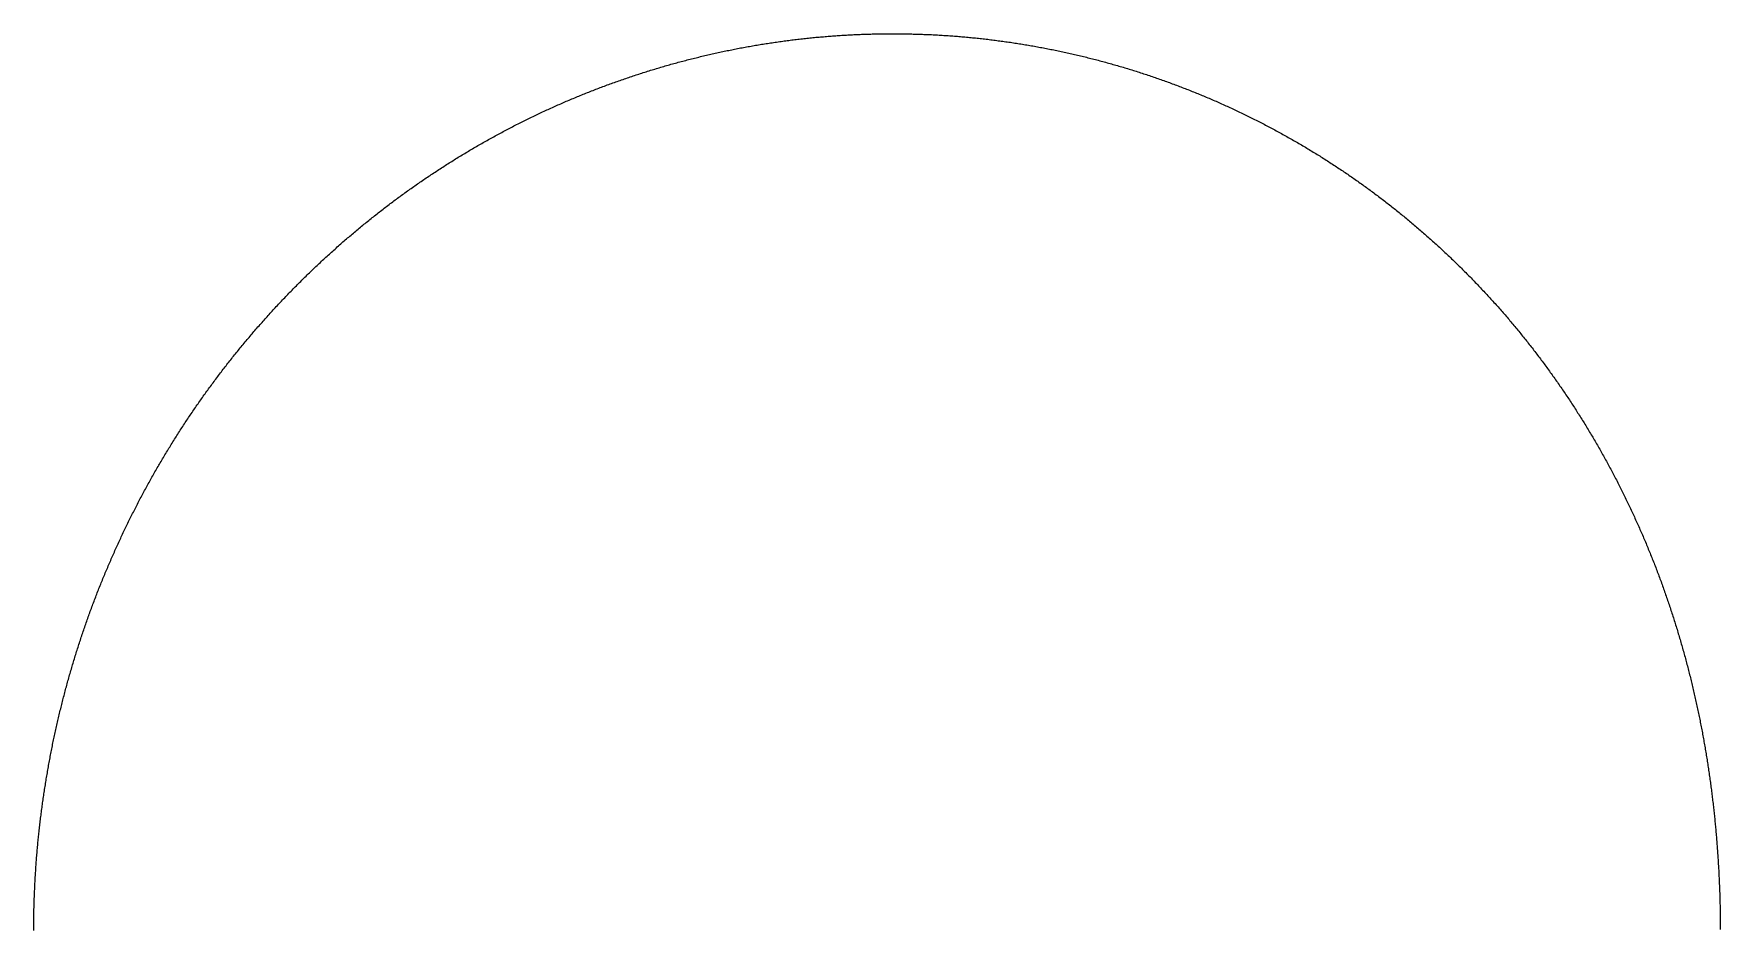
# Model space of a CAD drawing. Header units: metres. Extents: x -294 to 245, y -286 to 287.
# Drawn here: x -294 to 245, y 0 to 287 of the extents above; entities that cross this region are included whole.
import ezdxf

# ---------------------------------------------------------------- set-up
doc = ezdxf.new("R2010")
doc.units = ezdxf.units.M

msp = doc.modelspace()

# ---------------------------------------------------------------- linework, layer by layer
msp.add_lwpolyline([(-294.09, 0.09), (-294.09, 0.58), (-294.09, 1.07), (-294.09, 1.55), (-294.08, 2.04), (-294.08, 2.53), (-294.08, 3.01), (-294.07, 3.5), (-294.06, 3.99), (-294.06, 4.47), (-294.05, 4.96), (-294.04, 5.45), (-294.03, 5.93), (-294.02, 6.42), (-294.01, 6.91), (-294, 7.39), (-293.99, 7.88), (-293.97, 8.37), (-293.96, 8.85), (-293.94, 9.34), (-293.93, 9.83), (-293.91, 10.31), (-293.89, 10.8), (-293.88, 11.29), (-293.86, 11.77), (-293.84, 12.26), (-293.82, 12.74), (-293.79, 13.23), (-293.77, 13.72), (-293.75, 14.2), (-293.72, 14.69), (-293.7, 15.18), (-293.67, 15.66), (-293.65, 16.15), (-293.62, 16.63), (-293.59, 17.12), (-293.56, 17.61), (-293.53, 18.09), (-293.5, 18.58), (-293.47, 19.06), (-293.44, 19.55), (-293.41, 20.03), (-293.37, 20.52), (-293.34, 21), (-293.3, 21.49), (-293.27, 21.98), (-293.23, 22.46), (-293.19, 22.95), (-293.16, 23.43), (-293.12, 23.92), (-293.08, 24.4), (-293.04, 24.89), (-292.99, 25.37), (-292.95, 25.86), (-292.91, 26.34), (-292.87, 26.83), (-292.82, 27.31), (-292.77, 27.8), (-292.73, 28.28), (-292.68, 28.76), (-292.63, 29.25), (-292.58, 29.73), (-292.53, 30.22), (-292.48, 30.7), (-292.43, 31.19), (-292.38, 31.67), (-292.33, 32.15), (-292.27, 32.64), (-292.22, 33.12), (-292.16, 33.6), (-292.11, 34.09), (-292.05, 34.57), (-291.99, 35.05), (-291.94, 35.54), (-291.88, 36.02), (-291.82, 36.5), (-291.76, 36.99), (-291.69, 37.47), (-291.63, 37.95), (-291.57, 38.43), (-291.5, 38.92), (-291.44, 39.4), (-291.37, 39.88), (-291.31, 40.36), (-291.24, 40.85), (-291.17, 41.33), (-291.1, 41.81), (-291.03, 42.29), (-290.96, 42.77), (-290.89, 43.25), (-290.82, 43.74), (-290.75, 44.22), (-290.68, 44.7), (-290.6, 45.18), (-290.53, 45.66), (-290.45, 46.14), (-290.38, 46.62), (-290.3, 47.1), (-290.22, 47.58), (-290.15, 48.06), (-290.07, 48.54), (-289.99, 49.02), (-289.91, 49.5), (-289.82, 49.98), (-289.74, 50.46), (-289.66, 50.94), (-289.58, 51.42), (-289.49, 51.9), (-289.41, 52.38), (-289.32, 52.86), (-289.23, 53.34), (-289.15, 53.82), (-289.06, 54.3), (-288.97, 54.77), (-288.88, 55.25), (-288.79, 55.73), (-288.7, 56.21), (-288.61, 56.69), (-288.51, 57.17), (-288.42, 57.64), (-288.32, 58.12), (-288.23, 58.6), (-288.13, 59.07), (-288.04, 59.55), (-287.94, 60.03), (-287.84, 60.51), (-287.74, 60.98), (-287.64, 61.46), (-287.54, 61.93), (-287.44, 62.41), (-287.34, 62.89), (-287.23, 63.36), (-287.13, 63.84), (-287.03, 64.31), (-286.92, 64.79), (-286.81, 65.26), (-286.71, 65.74), (-286.6, 66.21), (-286.49, 66.69), (-286.38, 67.16), (-286.27, 67.64), (-286.16, 68.11), (-286.05, 68.58), (-285.94, 69.06), (-285.82, 69.53), (-285.71, 70), (-285.6, 70.48), (-285.48, 70.95), (-285.36, 71.42), (-285.25, 71.89), (-285.13, 72.37), (-285.01, 72.84), (-284.89, 73.31), (-284.77, 73.78), (-284.65, 74.25), (-284.53, 74.72), (-284.41, 75.2), (-284.28, 75.67), (-284.16, 76.14), (-284.04, 76.61), (-283.91, 77.08), (-283.78, 77.55), (-283.66, 78.02), (-283.53, 78.49), (-283.4, 78.96), (-283.27, 79.43), (-283.14, 79.9), (-283.01, 80.36), (-282.88, 80.83), (-282.75, 81.3), (-282.61, 81.77), (-282.48, 82.24), (-282.34, 82.7), (-282.21, 83.17), (-282.07, 83.64), (-281.94, 84.11), (-281.8, 84.57), (-281.66, 85.04), (-281.52, 85.51), (-281.38, 85.97), (-281.24, 86.44), (-281.1, 86.9), (-280.95, 87.37), (-280.81, 87.83), (-280.67, 88.3), (-280.52, 88.76), (-280.38, 89.23), (-280.23, 89.69), (-280.08, 90.16), (-279.94, 90.62), (-279.79, 91.08), (-279.64, 91.55), (-279.49, 92.01), (-279.34, 92.47), (-279.19, 92.94), (-279.03, 93.4), (-278.88, 93.86), (-278.73, 94.32), (-278.57, 94.78), (-278.42, 95.24), (-278.26, 95.71), (-278.1, 96.17), (-277.95, 96.63), (-277.79, 97.09), (-277.63, 97.55), (-277.47, 98.01), (-277.31, 98.47), (-277.15, 98.92), (-276.98, 99.38), (-276.82, 99.84), (-276.66, 100.3), (-276.49, 100.76), (-276.33, 101.22), (-276.16, 101.67), (-276, 102.13), (-275.83, 102.59), (-275.66, 103.04), (-275.49, 103.5), (-275.32, 103.96), (-275.15, 104.41), (-274.98, 104.87), (-274.81, 105.32), (-274.63, 105.78), (-274.46, 106.23), (-274.29, 106.69), (-274.11, 107.14), (-273.94, 107.6), (-273.76, 108.05), (-273.58, 108.5), (-273.4, 108.96), (-273.23, 109.41), (-273.05, 109.86), (-272.87, 110.31), (-272.68, 110.77), (-272.5, 111.22), (-272.32, 111.67), (-272.14, 112.12), (-271.95, 112.57), (-271.77, 113.02), (-271.58, 113.47), (-271.4, 113.92), (-271.21, 114.37), (-271.02, 114.82), (-270.83, 115.27), (-270.64, 115.72), (-270.45, 116.16), (-270.26, 116.61), (-270.07, 117.06), (-269.88, 117.51), (-269.69, 117.95), (-269.49, 118.4), (-269.3, 118.85), (-269.1, 119.29), (-268.91, 119.74), (-268.71, 120.18), (-268.51, 120.63), (-268.32, 121.07), (-268.12, 121.52), (-267.92, 121.96), (-267.72, 122.4), (-267.52, 122.85), (-267.31, 123.29), (-267.11, 123.73), (-266.91, 124.17), (-266.7, 124.62), (-266.5, 125.06), (-266.29, 125.5), (-266.09, 125.94), (-265.88, 126.38), (-265.67, 126.82), (-265.47, 127.26), (-265.26, 127.7), (-265.05, 128.14), (-264.84, 128.58), (-264.62, 129.02), (-264.41, 129.45), (-264.2, 129.89), (-263.99, 130.33), (-263.77, 130.77), (-263.56, 131.2), (-263.34, 131.64), (-263.12, 132.07), (-262.91, 132.51), (-262.69, 132.95), (-262.47, 133.38), (-262.25, 133.81), (-262.03, 134.25), (-261.81, 134.68), (-261.59, 135.12), (-261.36, 135.55), (-261.14, 135.98), (-260.92, 136.41), (-260.69, 136.85), (-260.47, 137.28), (-260.24, 137.71), (-260.02, 138.14), (-259.79, 138.57), (-259.56, 139), (-259.33, 139.43), (-259.1, 139.86), (-258.87, 140.29), (-258.64, 140.71), (-258.41, 141.14), (-258.18, 141.57), (-257.94, 142), (-257.71, 142.42), (-257.48, 142.85), (-257.24, 143.28), (-257, 143.7), (-256.77, 144.13), (-256.53, 144.55), (-256.29, 144.98), (-256.05, 145.4), (-255.81, 145.83), (-255.57, 146.25), (-255.33, 146.67), (-255.09, 147.09), (-254.85, 147.52), (-254.6, 147.94), (-254.36, 148.36), (-254.12, 148.78), (-253.87, 149.2), (-253.63, 149.62), (-253.38, 150.04), (-253.13, 150.46), (-252.88, 150.88), (-252.63, 151.3), (-252.39, 151.71), (-252.14, 152.13), (-251.88, 152.55), (-251.63, 152.97), (-251.38, 153.38), (-251.13, 153.8), (-250.87, 154.21), (-250.62, 154.63), (-250.36, 155.04), (-250.11, 155.46), (-249.85, 155.87), (-249.6, 156.28), (-249.34, 156.7), (-249.08, 157.11), (-248.82, 157.52), (-248.56, 157.93), (-248.3, 158.34), (-248.04, 158.75), (-247.78, 159.16), (-247.51, 159.57), (-247.25, 159.98), (-246.99, 160.39), (-246.72, 160.8), (-246.46, 161.21), (-246.19, 161.62), (-245.92, 162.02), (-245.66, 162.43), (-245.39, 162.84), (-245.12, 163.24), (-244.85, 163.65), (-244.58, 164.05), (-244.31, 164.46), (-244.04, 164.86), (-243.76, 165.26), (-243.49, 165.67), (-243.22, 166.07), (-242.94, 166.47), (-242.67, 166.87), (-242.39, 167.27), (-242.12, 167.67), (-241.84, 168.07), (-241.56, 168.47), (-241.28, 168.87), (-241, 169.27), (-240.72, 169.67), (-240.44, 170.07), (-240.16, 170.46), (-239.88, 170.86), (-239.6, 171.26), (-239.31, 171.65), (-239.03, 172.05), (-238.75, 172.44), (-238.46, 172.84), (-238.18, 173.23), (-237.89, 173.63), (-237.6, 174.02), (-237.31, 174.41), (-237.03, 174.8), (-236.74, 175.19), (-236.45, 175.59), (-236.16, 175.98), (-235.86, 176.37), (-235.57, 176.76), (-235.28, 177.14), (-234.99, 177.53), (-234.69, 177.92), (-234.4, 178.31), (-234.1, 178.7), (-233.81, 179.08), (-233.51, 179.47), (-233.21, 179.85), (-232.92, 180.24), (-232.62, 180.62), (-232.32, 181.01), (-232.02, 181.39), (-231.72, 181.77), (-231.42, 182.16), (-231.11, 182.54), (-230.81, 182.92), (-230.51, 183.3), (-230.21, 183.68), (-229.9, 184.06), (-229.6, 184.44), (-229.29, 184.82), (-228.98, 185.2), (-228.68, 185.57), (-228.37, 185.95), (-228.06, 186.33), (-227.75, 186.7), (-227.44, 187.08), (-227.13, 187.45), (-226.82, 187.83), (-226.51, 188.2), (-226.2, 188.58), (-225.89, 188.95), (-225.57, 189.32), (-225.26, 189.69), (-224.94, 190.07), (-224.63, 190.44), (-224.31, 190.81), (-224, 191.18), (-223.68, 191.55), (-223.36, 191.91), (-223.04, 192.28), (-222.72, 192.65), (-222.4, 193.02), (-222.08, 193.38), (-221.76, 193.75), (-221.44, 194.11), (-221.12, 194.48), (-220.8, 194.84), (-220.47, 195.21), (-220.15, 195.57), (-219.82, 195.93), (-219.5, 196.29), (-219.17, 196.66), (-218.85, 197.02), (-218.52, 197.38), (-218.19, 197.74), (-217.86, 198.1), (-217.53, 198.45), (-217.2, 198.81), (-216.87, 199.17), (-216.54, 199.53), (-216.21, 199.88), (-215.88, 200.24), (-215.55, 200.59), (-215.21, 200.95), (-214.88, 201.3), (-214.54, 201.66), (-214.21, 202.01), (-213.87, 202.36), (-213.54, 202.71), (-213.2, 203.06), (-212.86, 203.42), (-212.52, 203.77), (-212.19, 204.11), (-211.85, 204.46), (-211.51, 204.81), (-211.17, 205.16), (-210.82, 205.51), (-210.48, 205.85), (-210.14, 206.2), (-209.8, 206.54), (-209.45, 206.89), (-209.11, 207.23), (-208.76, 207.58), (-208.42, 207.92), (-208.07, 208.26), (-207.73, 208.6), (-207.38, 208.94), (-207.03, 209.28), (-206.68, 209.62), (-206.33, 209.96), (-205.98, 210.3), (-205.63, 210.64), (-205.28, 210.98), (-204.93, 211.31), (-204.58, 211.65), (-204.23, 211.99), (-203.87, 212.32), (-203.52, 212.66), (-203.17, 212.99), (-202.81, 213.32), (-202.46, 213.65), (-202.1, 213.99), (-201.74, 214.32), (-201.39, 214.65), (-201.03, 214.98), (-200.67, 215.31), (-200.31, 215.64), (-199.95, 215.97), (-199.59, 216.29), (-199.23, 216.62), (-198.87, 216.95), (-198.51, 217.27), (-198.15, 217.6), (-197.78, 217.92), (-197.42, 218.24), (-197.06, 218.57), (-196.69, 218.89), (-196.33, 219.21), (-195.96, 219.53), (-195.59, 219.85), (-195.23, 220.17), (-194.86, 220.49), (-194.49, 220.81), (-194.12, 221.13), (-193.75, 221.45), (-193.39, 221.76), (-193.01, 222.08), (-192.64, 222.4), (-192.27, 222.71), (-191.9, 223.02), (-191.53, 223.34), (-191.16, 223.65), (-190.78, 223.96), (-190.41, 224.27), (-190.03, 224.58), (-189.66, 224.89), (-189.28, 225.2), (-188.91, 225.51), (-188.53, 225.82), (-188.15, 226.13), (-187.77, 226.44), (-187.4, 226.74), (-187.02, 227.05), (-186.64, 227.35), (-186.26, 227.66), (-185.88, 227.96), (-185.5, 228.26), (-185.12, 228.57), (-184.73, 228.87), (-184.35, 229.17), (-183.97, 229.47), (-183.58, 229.77), (-183.2, 230.07), (-182.82, 230.36), (-182.43, 230.66), (-182.04, 230.96), (-181.66, 231.25), (-181.27, 231.55), (-180.88, 231.85), (-180.5, 232.14), (-180.11, 232.43), (-179.72, 232.73), (-179.33, 233.02), (-178.94, 233.31), (-178.55, 233.6), (-178.16, 233.89), (-177.77, 234.18), (-177.37, 234.47), (-176.98, 234.75), (-176.59, 235.04), (-176.2, 235.33), (-175.8, 235.61), (-175.41, 235.9), (-175.01, 236.18), (-174.62, 236.47), (-174.22, 236.75), (-173.82, 237.03), (-173.43, 237.31), (-173.03, 237.59), (-172.63, 237.87), (-172.23, 238.15), (-171.83, 238.43), (-171.43, 238.71), (-171.03, 238.99), (-170.63, 239.26), (-170.23, 239.54), (-169.83, 239.82), (-169.43, 240.09), (-169.03, 240.36), (-168.62, 240.64), (-168.22, 240.91), (-167.82, 241.18), (-167.41, 241.45), (-167.01, 241.72), (-166.6, 241.99), (-166.2, 242.26), (-165.79, 242.53), (-165.38, 242.8), (-164.98, 243.06), (-164.57, 243.33), (-164.16, 243.59), (-163.75, 243.86), (-163.34, 244.12), (-162.93, 244.38), (-162.52, 244.65), (-162.11, 244.91), (-161.7, 245.17), (-161.29, 245.43), (-160.88, 245.69), (-160.47, 245.95), (-160.05, 246.2), (-159.64, 246.46), (-159.23, 246.72), (-158.81, 246.97), (-158.4, 247.23), (-157.98, 247.48), (-157.57, 247.73), (-157.15, 247.99), (-156.73, 248.24), (-156.32, 248.49), (-155.9, 248.74), (-155.48, 248.99), (-155.06, 249.24), (-154.64, 249.49), (-154.23, 249.73), (-153.81, 249.98), (-153.39, 250.23), (-152.97, 250.47), (-152.54, 250.72), (-152.12, 250.96), (-151.7, 251.2), (-151.28, 251.44), (-150.86, 251.69), (-150.43, 251.93), (-150.01, 252.17), (-149.59, 252.41), (-149.16, 252.64), (-148.74, 252.88), (-148.31, 253.12), (-147.89, 253.35), (-147.46, 253.59), (-147.03, 253.82), (-146.61, 254.06), (-146.18, 254.29), (-145.75, 254.52), (-145.32, 254.75), (-144.89, 254.98), (-144.47, 255.21), (-144.04, 255.44), (-143.61, 255.67), (-143.18, 255.9), (-142.74, 256.13), (-142.31, 256.35), (-141.88, 256.58), (-141.45, 256.8), (-141.02, 257.02), (-140.59, 257.25), (-140.15, 257.47), (-139.72, 257.69), (-139.28, 257.91), (-138.85, 258.13), (-138.42, 258.35), (-137.98, 258.57), (-137.55, 258.78), (-137.11, 259), (-136.67, 259.22), (-136.24, 259.43), (-135.8, 259.65), (-135.36, 259.86), (-134.92, 260.07), (-134.49, 260.28), (-134.05, 260.49), (-133.61, 260.7), (-133.17, 260.91), (-132.73, 261.12), (-132.29, 261.33), (-131.85, 261.54), (-131.41, 261.74), (-130.97, 261.95), (-130.52, 262.15), (-130.08, 262.36), (-129.64, 262.56), (-129.2, 262.76), (-128.75, 262.97), (-128.31, 263.17), (-127.87, 263.37), (-127.42, 263.56), (-126.98, 263.76), (-126.53, 263.96), (-126.09, 264.16), (-125.64, 264.35), (-125.2, 264.55), (-124.75, 264.74), (-124.3, 264.94), (-123.86, 265.13), (-123.41, 265.32), (-122.96, 265.51), (-122.51, 265.7), (-122.07, 265.89), (-121.62, 266.08), (-121.17, 266.27), (-120.72, 266.45), (-120.27, 266.64), (-119.82, 266.82), (-119.37, 267.01), (-118.92, 267.19), (-118.47, 267.38), (-118.02, 267.56), (-117.56, 267.74), (-117.11, 267.92), (-116.66, 268.1), (-116.21, 268.28), (-115.75, 268.46), (-115.3, 268.63), (-114.85, 268.81), (-114.39, 268.98), (-113.94, 269.16), (-113.48, 269.33), (-113.03, 269.51), (-112.57, 269.68), (-112.12, 269.85), (-111.66, 270.02), (-111.21, 270.19), (-110.75, 270.36), (-110.29, 270.53), (-109.84, 270.69), (-109.38, 270.86), (-108.92, 271.03), (-108.46, 271.19), (-108, 271.36), (-107.55, 271.52), (-107.09, 271.68), (-106.63, 271.84), (-106.17, 272), (-105.71, 272.16), (-105.25, 272.32), (-104.79, 272.48), (-104.33, 272.64), (-103.87, 272.79), (-103.41, 272.95), (-102.94, 273.1), (-102.48, 273.26), (-102.02, 273.41), (-101.56, 273.56), (-101.09, 273.71), (-100.63, 273.86), (-100.17, 274.01), (-99.71, 274.16), (-99.24, 274.31), (-98.78, 274.46), (-98.31, 274.6), (-97.85, 274.75), (-97.38, 274.89), (-96.92, 275.04), (-96.45, 275.18), (-95.99, 275.32), (-95.52, 275.46), (-95.06, 275.6), (-94.59, 275.74), (-94.12, 275.88), (-93.66, 276.02), (-93.19, 276.16), (-92.72, 276.29), (-92.26, 276.43), (-91.79, 276.56), (-91.32, 276.69), (-90.85, 276.83), (-90.38, 276.96), (-89.91, 277.09), (-89.44, 277.22), (-88.98, 277.35), (-88.51, 277.48), (-88.04, 277.61), (-87.57, 277.73), (-87.1, 277.86), (-86.63, 277.98), (-86.16, 278.11), (-85.68, 278.23), (-85.21, 278.35), (-84.74, 278.47), (-84.27, 278.59), (-83.8, 278.71), (-83.33, 278.83), (-82.85, 278.95), (-82.38, 279.07), (-81.91, 279.18), (-81.44, 279.3), (-80.96, 279.41), (-80.49, 279.53), (-80.02, 279.64), (-79.54, 279.75), (-79.07, 279.86), (-78.6, 279.97), (-78.12, 280.08), (-77.65, 280.19), (-77.17, 280.3), (-76.7, 280.41), (-76.22, 280.51), (-75.75, 280.62), (-75.27, 280.72), (-74.8, 280.82), (-74.32, 280.93), (-73.84, 281.03), (-73.37, 281.13), (-72.89, 281.23), (-72.41, 281.33), (-71.94, 281.42), (-71.46, 281.52), (-70.98, 281.62), (-70.51, 281.71), (-70.03, 281.81), (-69.55, 281.9), (-69.07, 281.99), (-68.6, 282.09), (-68.12, 282.18), (-67.64, 282.27), (-67.16, 282.36), (-66.68, 282.44), (-66.2, 282.53), (-65.72, 282.62), (-65.25, 282.7), (-64.77, 282.79), (-64.29, 282.87), (-63.81, 282.95), (-63.33, 283.04), (-62.85, 283.12), (-62.37, 283.2), (-61.89, 283.28), (-61.41, 283.36), (-60.93, 283.43), (-60.45, 283.51), (-59.96, 283.59), (-59.48, 283.66), (-59, 283.73), (-58.52, 283.81), (-58.04, 283.88), (-57.56, 283.95), (-57.08, 284.02), (-56.6, 284.09), (-56.11, 284.16), (-55.63, 284.23), (-55.15, 284.29), (-54.67, 284.36), (-54.18, 284.43), (-53.7, 284.49), (-53.22, 284.55), (-52.74, 284.62), (-52.25, 284.68), (-51.77, 284.74), (-51.29, 284.8), (-50.81, 284.86), (-50.32, 284.91), (-49.84, 284.97), (-49.36, 285.03), (-48.87, 285.08), (-48.39, 285.14), (-47.9, 285.19), (-47.42, 285.24), (-46.94, 285.29), (-46.45, 285.35), (-45.97, 285.4), (-45.48, 285.44), (-45, 285.49), (-44.52, 285.54), (-44.03, 285.59), (-43.55, 285.63), (-43.06, 285.67), (-42.58, 285.72), (-42.09, 285.76), (-41.61, 285.8), (-41.12, 285.84), (-40.64, 285.88), (-40.15, 285.92), (-39.67, 285.96), (-39.18, 286), (-38.7, 286.03), (-38.21, 286.07), (-37.72, 286.1), (-37.24, 286.14), (-36.75, 286.17), (-36.27, 286.2), (-35.78, 286.23), (-35.3, 286.26), (-34.81, 286.29), (-34.32, 286.32), (-33.84, 286.35), (-33.35, 286.37), (-32.87, 286.4), (-32.38, 286.42), (-31.89, 286.45), (-31.41, 286.47), (-30.92, 286.49), (-30.44, 286.51), (-29.95, 286.53), (-29.46, 286.55), (-28.98, 286.57), (-28.49, 286.59), (-28, 286.6), (-27.52, 286.62), (-27.03, 286.63), (-26.54, 286.65), (-26.06, 286.66), (-25.57, 286.67), (-25.08, 286.68), (-24.6, 286.69), (-24.11, 286.7), (-23.62, 286.71), (-23.14, 286.71), (-22.65, 286.72), (-22.16, 286.73), (-21.68, 286.73), (-21.19, 286.73), (-20.7, 286.74), (-20.22, 286.74), (-19.73, 286.74), (-19.24, 286.74), (-18.76, 286.74), (-18.27, 286.74), (-17.78, 286.73), (-17.3, 286.73), (-16.81, 286.72), (-16.32, 286.72), (-15.84, 286.71), (-15.35, 286.7), (-14.86, 286.7), (-14.38, 286.69), (-13.89, 286.68), (-13.4, 286.67), (-12.92, 286.65), (-12.43, 286.64), (-11.94, 286.63), (-11.46, 286.61), (-10.97, 286.6), (-10.49, 286.58), (-10, 286.56), (-9.51, 286.54), (-9.03, 286.53), (-8.54, 286.5), (-8.05, 286.48), (-7.57, 286.46), (-7.08, 286.44), (-6.6, 286.42), (-6.11, 286.39), (-5.62, 286.36), (-5.14, 286.34), (-4.65, 286.31), (-4.17, 286.28), (-3.68, 286.25), (-3.19, 286.22), (-2.71, 286.19), (-2.22, 286.16), (-1.74, 286.13), (-1.25, 286.09), (-0.77, 286.06), (-0.28, 286.02), (0.2, 285.98), (0.69, 285.95), (1.18, 285.91), (1.66, 285.87), (2.15, 285.83), (2.63, 285.79), (3.12, 285.75), (3.6, 285.7), (4.08, 285.66), (4.57, 285.61), (5.05, 285.57), (5.54, 285.52), (6.02, 285.47), (6.51, 285.42), (6.99, 285.38), (7.48, 285.32), (7.96, 285.27), (8.44, 285.22), (8.93, 285.17), (9.41, 285.11), (9.89, 285.06), (10.38, 285), (10.86, 284.95), (11.34, 284.89), (11.83, 284.83), (12.31, 284.77), (12.79, 284.71), (13.28, 284.65), (13.76, 284.59), (14.24, 284.52), (14.72, 284.46), (15.21, 284.4), (15.69, 284.33), (16.17, 284.26), (16.65, 284.19), (17.13, 284.13), (17.62, 284.06), (18.1, 283.99), (18.58, 283.92), (19.06, 283.84), (19.54, 283.77), (20.02, 283.7), (20.5, 283.62), (20.99, 283.55), (21.47, 283.47), (21.95, 283.39), (22.43, 283.31), (22.91, 283.23), (23.39, 283.15), (23.87, 283.07), (24.35, 282.99), (24.83, 282.91), (25.31, 282.82), (25.78, 282.74), (26.26, 282.65), (26.74, 282.57), (27.22, 282.48), (27.7, 282.39), (28.18, 282.3), (28.66, 282.21), (29.13, 282.12), (29.61, 282.03), (30.09, 281.93), (30.57, 281.84), (31.05, 281.74), (31.52, 281.65), (32, 281.55), (32.48, 281.45), (32.95, 281.36), (33.43, 281.26), (33.91, 281.16), (34.38, 281.06), (34.86, 280.95), (35.33, 280.85), (35.81, 280.75), (36.28, 280.64), (36.76, 280.54), (37.23, 280.43), (37.71, 280.32), (38.18, 280.21), (38.66, 280.11), (39.13, 280), (39.61, 279.88), (40.08, 279.77), (40.55, 279.66), (41.03, 279.55), (41.5, 279.43), (41.97, 279.32), (42.44, 279.2), (42.92, 279.08), (43.39, 278.96), (43.86, 278.85), (44.33, 278.73), (44.8, 278.61), (45.28, 278.48), (45.75, 278.36), (46.22, 278.24), (46.69, 278.11), (47.16, 277.99), (47.63, 277.86), (48.1, 277.73), (48.57, 277.61), (49.04, 277.48), (49.51, 277.35), (49.98, 277.22), (50.44, 277.09), (50.91, 276.95), (51.38, 276.82), (51.85, 276.69), (52.32, 276.55), (52.78, 276.42), (53.25, 276.28), (53.72, 276.14), (54.18, 276), (54.65, 275.86), (55.12, 275.72), (55.58, 275.58), (56.05, 275.44), (56.51, 275.3), (56.98, 275.15), (57.44, 275.01), (57.91, 274.86), (58.37, 274.72), (58.83, 274.57), (59.3, 274.42), (59.76, 274.27), (60.22, 274.12), (60.69, 273.97), (61.15, 273.82), (61.61, 273.67), (62.07, 273.51), (62.54, 273.36), (63, 273.2), (63.46, 273.05), (63.92, 272.89), (64.38, 272.73), (64.84, 272.57), (65.3, 272.41), (65.76, 272.25), (66.22, 272.09), (66.68, 271.93), (67.13, 271.77), (67.59, 271.6), (68.05, 271.44), (68.51, 271.27), (68.97, 271.11), (69.42, 270.94), (69.88, 270.77), (70.34, 270.6), (70.79, 270.43), (71.25, 270.26), (71.7, 270.09), (72.16, 269.92), (72.61, 269.74), (73.07, 269.57), (73.52, 269.39), (73.98, 269.22), (74.43, 269.04), (74.88, 268.86), (75.34, 268.68), (75.79, 268.51), (76.24, 268.32), (76.69, 268.14), (77.14, 267.96), (77.59, 267.78), (78.04, 267.6), (78.5, 267.41), (78.95, 267.23), (79.39, 267.04), (79.84, 266.85), (80.29, 266.66), (80.74, 266.47), (81.19, 266.29), (81.64, 266.09), (82.09, 265.9), (82.53, 265.71), (82.98, 265.52), (83.43, 265.32), (83.87, 265.13), (84.32, 264.93), (84.76, 264.74), (85.21, 264.54), (85.65, 264.34), (86.1, 264.14), (86.54, 263.94), (86.98, 263.74), (87.43, 263.54), (87.87, 263.34), (88.31, 263.13), (88.75, 262.93), (89.19, 262.73), (89.64, 262.52), (90.08, 262.31), (90.52, 262.11), (90.96, 261.9), (91.4, 261.69), (91.84, 261.48), (92.27, 261.27), (92.71, 261.06), (93.15, 260.84), (93.59, 260.63), (94.02, 260.42), (94.46, 260.2), (94.9, 259.99), (95.33, 259.77), (95.77, 259.55), (96.2, 259.33), (96.64, 259.12), (97.07, 258.9), (97.51, 258.68), (97.94, 258.45), (98.37, 258.23), (98.81, 258.01), (99.24, 257.79), (99.67, 257.56), (100.1, 257.34), (100.53, 257.11), (100.96, 256.88), (101.39, 256.65), (101.82, 256.43), (102.25, 256.2), (102.68, 255.97), (103.11, 255.73), (103.54, 255.5), (103.96, 255.27), (104.39, 255.04), (104.82, 254.8), (105.24, 254.57), (105.67, 254.33), (106.1, 254.09), (106.52, 253.86), (106.94, 253.62), (107.37, 253.38), (107.79, 253.14), (108.21, 252.9), (108.64, 252.66), (109.06, 252.41), (109.48, 252.17), (109.9, 251.93), (110.32, 251.68), (110.74, 251.44), (111.16, 251.19), (111.58, 250.94), (112, 250.69), (112.42, 250.44), (112.84, 250.19), (113.25, 249.94), (113.67, 249.69), (114.09, 249.44), (114.5, 249.19), (114.92, 248.93), (115.33, 248.68), (115.75, 248.43), (116.16, 248.17), (116.58, 247.91), (116.99, 247.66), (117.4, 247.4), (117.81, 247.14), (118.22, 246.88), (118.64, 246.62), (119.05, 246.36), (119.46, 246.09), (119.87, 245.83), (120.27, 245.57), (120.68, 245.3), (121.09, 245.04), (121.5, 244.77), (121.91, 244.51), (122.31, 244.24), (122.72, 243.97), (123.12, 243.7), (123.53, 243.43), (123.93, 243.16), (124.34, 242.89), (124.74, 242.62), (125.14, 242.34), (125.55, 242.07), (125.95, 241.8), (126.35, 241.52), (126.75, 241.25), (127.15, 240.97), (127.55, 240.69), (127.95, 240.41), (128.35, 240.13), (128.75, 239.85), (129.15, 239.57), (129.54, 239.29), (129.94, 239.01), (130.34, 238.73), (130.73, 238.45), (131.13, 238.16), (131.52, 237.88), (131.92, 237.59), (132.31, 237.3), (132.7, 237.02), (133.1, 236.73), (133.49, 236.44), (133.88, 236.15), (134.27, 235.86), (134.66, 235.57), (135.05, 235.28), (135.44, 234.99), (135.83, 234.69), (136.22, 234.4), (136.6, 234.11), (136.99, 233.81), (137.38, 233.52), (137.76, 233.22), (138.15, 232.92), (138.53, 232.62), (138.92, 232.33), (139.3, 232.03), (139.68, 231.73), (140.07, 231.42), (140.45, 231.12), (140.83, 230.82), (141.21, 230.52), (141.59, 230.21), (141.97, 229.91), (142.35, 229.6), (142.73, 229.3), (143.11, 228.99), (143.49, 228.68), (143.86, 228.38), (144.24, 228.07), (144.61, 227.76), (144.99, 227.45), (145.36, 227.14), (145.74, 226.83), (146.11, 226.51), (146.48, 226.2), (146.86, 225.89), (147.23, 225.57), (147.6, 225.26), (147.97, 224.94), (148.34, 224.63), (148.71, 224.31), (149.08, 223.99), (149.45, 223.67), (149.81, 223.36), (150.18, 223.04), (150.55, 222.72), (150.91, 222.39), (151.28, 222.07), (151.64, 221.75), (152.01, 221.43), (152.37, 221.1), (152.73, 220.78), (153.1, 220.45), (153.46, 220.13), (153.82, 219.8), (154.18, 219.47), (154.54, 219.15), (154.9, 218.82), (155.26, 218.49), (155.61, 218.16), (155.97, 217.83), (156.33, 217.5), (156.68, 217.16), (157.04, 216.83), (157.39, 216.5), (157.75, 216.16), (158.1, 215.83), (158.45, 215.5), (158.81, 215.16), (159.16, 214.82), (159.51, 214.49), (159.86, 214.15), (160.21, 213.81), (160.56, 213.47), (160.91, 213.13), (161.25, 212.79), (161.6, 212.45), (161.95, 212.11), (162.29, 211.77), (162.64, 211.42), (162.98, 211.08), (163.33, 210.73), (163.67, 210.39), (164.01, 210.04), (164.36, 209.7), (164.7, 209.35), (165.04, 209), (165.38, 208.66), (165.72, 208.31), (166.06, 207.96), (166.4, 207.61), (166.73, 207.26), (167.07, 206.91), (167.41, 206.55), (167.74, 206.2), (168.08, 205.85), (168.41, 205.5), (168.75, 205.14), (169.08, 204.79), (169.41, 204.43), (169.74, 204.07), (170.07, 203.72), (170.41, 203.36), (170.74, 203), (171.06, 202.64), (171.39, 202.29), (171.72, 201.93), (172.05, 201.57), (172.37, 201.2), (172.7, 200.84), (173.03, 200.48), (173.35, 200.12), (173.67, 199.75), (174, 199.39), (174.32, 199.03), (174.64, 198.66), (174.96, 198.3), (175.28, 197.93), (175.6, 197.56), (175.92, 197.19), (176.24, 196.83), (176.56, 196.46), (176.87, 196.09), (177.19, 195.72), (177.51, 195.35), (177.82, 194.98), (178.14, 194.61), (178.45, 194.23), (178.76, 193.86), (179.08, 193.49), (179.39, 193.11), (179.7, 192.74), (180.01, 192.36), (180.32, 191.99), (180.63, 191.61), (180.93, 191.24), (181.24, 190.86), (181.55, 190.48), (181.86, 190.1), (182.16, 189.72), (182.47, 189.34), (182.77, 188.96), (183.07, 188.58), (183.38, 188.2), (183.68, 187.82), (183.98, 187.44), (184.28, 187.05), (184.58, 186.67), (184.88, 186.29), (185.18, 185.9), (185.47, 185.52), (185.77, 185.13), (186.07, 184.75), (186.36, 184.36), (186.66, 183.97), (186.95, 183.58), (187.25, 183.2), (187.54, 182.81), (187.83, 182.42), (188.12, 182.03), (188.41, 181.64), (188.7, 181.25), (188.99, 180.86), (189.28, 180.46), (189.57, 180.07), (189.86, 179.68), (190.14, 179.29), (190.43, 178.89), (190.71, 178.5), (191, 178.1), (191.28, 177.71), (191.56, 177.31), (191.85, 176.91), (192.13, 176.52), (192.41, 176.12), (192.69, 175.72), (192.97, 175.32), (193.25, 174.92), (193.52, 174.52), (193.8, 174.12), (194.08, 173.72), (194.35, 173.32), (194.63, 172.92), (194.9, 172.52), (195.18, 172.12), (195.45, 171.71), (195.72, 171.31), (195.99, 170.9), (196.26, 170.5), (196.53, 170.1), (196.8, 169.69), (197.07, 169.28), (197.34, 168.88), (197.61, 168.47), (197.87, 168.06), (198.14, 167.66), (198.4, 167.25), (198.67, 166.84), (198.93, 166.43), (199.19, 166.02), (199.45, 165.61), (199.72, 165.2), (199.98, 164.79), (200.24, 164.38), (200.49, 163.96), (200.75, 163.55), (201.01, 163.14), (201.27, 162.72), (201.52, 162.31), (201.78, 161.9), (202.03, 161.48), (202.29, 161.07), (202.54, 160.65), (202.79, 160.23), (203.04, 159.82), (203.29, 159.4), (203.54, 158.98), (203.79, 158.56), (204.04, 158.15), (204.29, 157.73), (204.54, 157.31), (204.78, 156.89), (205.03, 156.47), (205.27, 156.05), (205.52, 155.63), (205.76, 155.2), (206, 154.78), (206.25, 154.36), (206.49, 153.94), (206.73, 153.51), (206.97, 153.09), (207.21, 152.67), (207.44, 152.24), (207.68, 151.82), (207.92, 151.39), (208.15, 150.97), (208.39, 150.54), (208.62, 150.11), (208.86, 149.69), (209.09, 149.26), (209.32, 148.83), (209.55, 148.4), (209.78, 147.97), (210.01, 147.55), (210.24, 147.12), (210.47, 146.69), (210.7, 146.26), (210.93, 145.83), (211.15, 145.39), (211.38, 144.96), (211.6, 144.53), (211.83, 144.1), (212.05, 143.67), (212.27, 143.23), (212.49, 142.8), (212.71, 142.37), (212.93, 141.93), (213.15, 141.5), (213.37, 141.06), (213.59, 140.63), (213.81, 140.19), (214.02, 139.76), (214.24, 139.32), (214.45, 138.88), (214.67, 138.45), (214.88, 138.01), (215.09, 137.57), (215.3, 137.13), (215.51, 136.69), (215.72, 136.25), (215.93, 135.81), (216.14, 135.38), (216.35, 134.93), (216.56, 134.49), (216.76, 134.05), (216.97, 133.61), (217.17, 133.17), (217.38, 132.73), (217.58, 132.29), (217.78, 131.84), (217.99, 131.4), (218.19, 130.96), (218.39, 130.51), (218.59, 130.07), (218.78, 129.63), (218.98, 129.18), (219.18, 128.74), (219.38, 128.29), (219.57, 127.84), (219.77, 127.4), (219.96, 126.95), (220.15, 126.51), (220.35, 126.06), (220.54, 125.61), (220.73, 125.16), (220.92, 124.72), (221.11, 124.27), (221.3, 123.82), (221.48, 123.37), (221.67, 122.92), (221.86, 122.47), (222.04, 122.02), (222.23, 121.57), (222.41, 121.12), (222.59, 120.67), (222.78, 120.22), (222.96, 119.77), (223.14, 119.31), (223.32, 118.86), (223.5, 118.41), (223.68, 117.96), (223.86, 117.5), (224.03, 117.05), (224.21, 116.6), (224.39, 116.14), (224.56, 115.69), (224.74, 115.23), (224.91, 114.78), (225.08, 114.32), (225.25, 113.87), (225.42, 113.41), (225.59, 112.96), (225.76, 112.5), (225.93, 112.04), (226.1, 111.59), (226.27, 111.13), (226.43, 110.67), (226.6, 110.22), (226.76, 109.76), (226.93, 109.3), (227.09, 108.84), (227.25, 108.38), (227.41, 107.92), (227.58, 107.46), (227.74, 107), (227.9, 106.54), (228.05, 106.08), (228.21, 105.62), (228.37, 105.16), (228.53, 104.7), (228.68, 104.24), (228.84, 103.78), (228.99, 103.32), (229.14, 102.86), (229.29, 102.39), (229.45, 101.93), (229.6, 101.47), (229.75, 101.01), (229.9, 100.54), (230.05, 100.08), (230.19, 99.61), (230.34, 99.15), (230.49, 98.69), (230.63, 98.22), (230.78, 97.76), (230.92, 97.29), (231.06, 96.83), (231.21, 96.36), (231.35, 95.9), (231.49, 95.43), (231.63, 94.96), (231.77, 94.5), (231.91, 94.03), (232.05, 93.57), (232.18, 93.1), (232.32, 92.63), (232.46, 92.16), (232.59, 91.7), (232.72, 91.23), (232.86, 90.76), (232.99, 90.29), (233.12, 89.82), (233.25, 89.35), (233.38, 88.89), (233.51, 88.42), (233.64, 87.95), (233.77, 87.48), (233.9, 87.01), (234.03, 86.54), (234.15, 86.07), (234.28, 85.6), (234.4, 85.13), (234.52, 84.66), (234.65, 84.19), (234.77, 83.71), (234.89, 83.24), (235.01, 82.77), (235.13, 82.3), (235.25, 81.83), (235.37, 81.36), (235.49, 80.88), (235.6, 80.41), (235.72, 79.94), (235.83, 79.47), (235.95, 78.99), (236.06, 78.52), (236.18, 78.05), (236.29, 77.57), (236.4, 77.1), (236.51, 76.62), (236.62, 76.15), (236.73, 75.68), (236.84, 75.2), (236.95, 74.73), (237.05, 74.25), (237.16, 73.78), (237.26, 73.3), (237.37, 72.83), (237.47, 72.35), (237.58, 71.88), (237.68, 71.4), (237.78, 70.92), (237.88, 70.45), (237.98, 69.97), (238.08, 69.49), (238.18, 69.02), (238.28, 68.54), (238.37, 68.06), (238.47, 67.59), (238.57, 67.11), (238.66, 66.63), (238.76, 66.16), (238.85, 65.68), (238.94, 65.2), (239.04, 64.72), (239.13, 64.24), (239.22, 63.77), (239.31, 63.29), (239.4, 62.81), (239.48, 62.33), (239.57, 61.85), (239.66, 61.37), (239.75, 60.89), (239.83, 60.41), (239.92, 59.94), (240, 59.46), (240.08, 58.98), (240.17, 58.5), (240.25, 58.02), (240.33, 57.54), (240.41, 57.06), (240.49, 56.58), (240.57, 56.1), (240.65, 55.62), (240.73, 55.14), (240.8, 54.66), (240.88, 54.17), (240.95, 53.69), (241.03, 53.21), (241.1, 52.73), (241.18, 52.25), (241.25, 51.77), (241.32, 51.29), (241.39, 50.81), (241.46, 50.33), (241.53, 49.84), (241.6, 49.36), (241.67, 48.88), (241.74, 48.4), (241.81, 47.92), (241.87, 47.43), (241.94, 46.95), (242, 46.47), (242.07, 45.99), (242.13, 45.5), (242.19, 45.02), (242.25, 44.54), (242.32, 44.06), (242.38, 43.57), (242.44, 43.09), (242.5, 42.61), (242.55, 42.12), (242.61, 41.64), (242.67, 41.16), (242.73, 40.67), (242.78, 40.19), (242.84, 39.71), (242.89, 39.22), (242.94, 38.74), (243, 38.26), (243.05, 37.77), (243.1, 37.29), (243.15, 36.8), (243.2, 36.32), (243.25, 35.83), (243.3, 35.35), (243.35, 34.87), (243.4, 34.38), (243.44, 33.9), (243.49, 33.41), (243.53, 32.93), (243.58, 32.44), (243.62, 31.96), (243.67, 31.47), (243.71, 30.99), (243.75, 30.5), (243.79, 30.02), (243.83, 29.53), (243.87, 29.05), (243.91, 28.56), (243.95, 28.08), (243.99, 27.59), (244.03, 27.11), (244.06, 26.62), (244.1, 26.14), (244.13, 25.65), (244.17, 25.17), (244.2, 24.68), (244.23, 24.2), (244.27, 23.71), (244.3, 23.22), (244.33, 22.74), (244.36, 22.25), (244.39, 21.77), (244.42, 21.28), (244.45, 20.8), (244.47, 20.31), (244.5, 19.82), (244.53, 19.34), (244.55, 18.85), (244.58, 18.37), (244.6, 17.88), (244.63, 17.39), (244.65, 16.91), (244.67, 16.42), (244.69, 15.93), (244.72, 15.45), (244.74, 14.96), (244.76, 14.48), (244.78, 13.99), (244.8, 13.5), (244.81, 13.02), (244.83, 12.53), (244.85, 12.04), (244.86, 11.56), (244.88, 11.07), (244.89, 10.58), (244.91, 10.1), (244.92, 9.61), (244.93, 9.13), (244.95, 8.64), (244.96, 8.15), (244.97, 7.67), (244.98, 7.18), (244.99, 6.69), (245, 6.21), (245, 5.72), (245.01, 5.23), (245.02, 4.75), (245.02, 4.26), (245.03, 3.77), (245.03, 3.29), (245.03, 2.8), (245.04, 2.31), (245.04, 1.83), (245.04, 1.34), (245.04, 0.85), (245.04, 0.37)])

doc.saveas('drawing.dxf')
